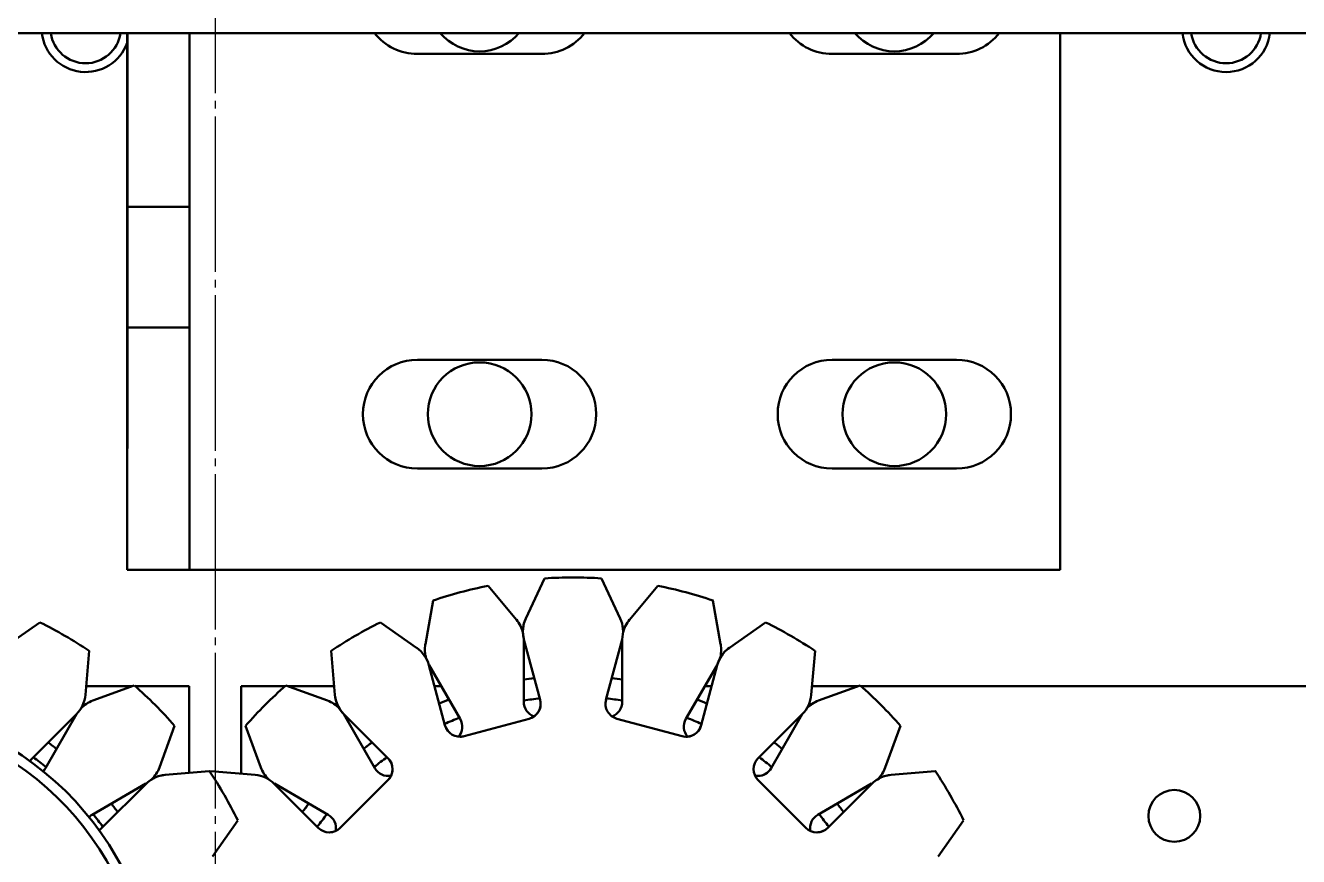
# Model space of a CAD drawing. Header units: millimetres. Extents: x 4915 to 15267, y 4787 to 10268.
# Drawn here: x 6259.4 to 6382.2, y 9474.9 to 9555 of the extents above; entities that cross this region are included whole.
import ezdxf

# ---------------------------------------------------------------- set-up
doc = ezdxf.new("R2010")
doc.units = ezdxf.units.MM
doc.linetypes.add('JIS_08_15', pattern=[17.25, 15, -0.75, 0.75, -0.75])
doc.layers.add('中心線', color=4, linetype='JIS_08_15', lineweight=25)
doc.layers.add('外形線', color=7, linetype='Continuous', lineweight=50)

msp = doc.modelspace()

# ---------------------------------------------------------------- linework, layer by layer
at = {"layer": '中心線'}
msp.add_line((6277.74, 9908.5), (6277.74, 8443.88), dxfattribs=at)
at = {"layer": '外形線'}
for p, q in [((5910.73, 9554.28), (6663.73, 9554.28)), ((6269.24, 9554.28), (6269.24, 9502.53)), ((6269.27, 9537.53), (6269.27, 9554.28)), ((6275.27, 9537.53), (6275.27, 9554.28)), ((6359.24, 9502.53), (6359.24, 9554.28)), ((6309.24, 9552.28), (6297.24, 9552.28)), ((6349.24, 9552.28), (6337.24, 9552.28)), ((6275.27, 9537.53), (6269.27, 9537.53)), ((6269.27, 9537.53), (6269.27, 9525.88)), ((6275.27, 9525.88), (6275.27, 9537.53)), ((6269.27, 9525.88), (6269.25, 9502.53)), ((6269.27, 9525.88), (6275.27, 9525.88)), ((6275.25, 9502.53), (6275.27, 9525.88)), ((6297.24, 9522.78), (6309.24, 9522.78)), ((6337.24, 9522.78), (6349.24, 9522.78)), ((6309.24, 9512.28), (6297.24, 9512.28)), ((6349.24, 9512.28), (6337.24, 9512.28)), ((6269.25, 9502.53), (6275.25, 9502.53)), ((6275.25, 9502.53), (6281.24, 9502.53)), ((6281.24, 9502.53), (6359.24, 9502.53)), ((6309.5, 9501.69), (6307.7, 9497.82)), ((6307.7, 9497.82), (6309.5, 9501.69)), ((6316.8, 9497.82), (6315, 9501.69)), ((6306.8, 9497.7), (6304.06, 9500.97)), ((6317.7, 9497.7), (6320.44, 9500.97)), ((6320.44, 9500.97), (6317.7, 9497.7)), ((6298.01, 9495.35), (6298.75, 9499.55)), ((6298.75, 9499.55), (6298.01, 9495.35)), ((6326.49, 9495.35), (6325.75, 9499.55)), ((6260.83, 9497.45), (6257.33, 9495)), ((6257.33, 9495), (6260.82, 9497.45)), ((6297.17, 9495), (6293.68, 9497.45)), ((6330.83, 9497.45), (6327.33, 9495)), ((6327.33, 9495), (6330.82, 9497.45)), ((6307.5, 9489.78), (6307.5, 9495.78)), ((6307.52, 9495.78), (6309.08, 9489.98)), ((6309.07, 9489.98), (6307.52, 9495.78)), ((6315.43, 9489.98), (6316.98, 9495.78)), ((6317, 9489.78), (6317, 9495.78)), ((6317, 9495.78), (6317, 9489.78)), ((6265.22, 9490.45), (6265.59, 9494.7)), ((6289.29, 9490.45), (6288.91, 9494.7)), ((6288.92, 9494.7), (6289.29, 9490.45)), ((6335.22, 9490.45), (6335.59, 9494.7)), ((6299.9, 9487.52), (6298.35, 9493.32)), ((6301.36, 9488.13), (6298.36, 9493.33)), ((6298.36, 9493.33), (6301.36, 9488.13)), ((6323.14, 9488.13), (6326.14, 9493.33)), ((6324.6, 9487.52), (6326.16, 9493.32)), ((6326.16, 9493.32), (6324.6, 9487.52)), ((6265.29, 9491.28), (6269.72, 9491.28)), ((6265.94, 9489.9), (6269.94, 9491.35)), ((6269.94, 9491.35), (6265.94, 9489.9)), ((6270.03, 9491.28), (6275.24, 9491.28)), ((6275.24, 9491.28), (6275.24, 9482.94)), ((6280.24, 9491.28), (6284.47, 9491.28)), ((6280.24, 9482.86), (6280.24, 9491.28)), ((6280.24, 9491.28), (6280.24, 9482.86)), ((6288.57, 9489.9), (6284.56, 9491.35)), ((6284.78, 9491.28), (6289.21, 9491.28)), ((6298.89, 9491.28), (6299.55, 9491.28)), ((6324.95, 9491.28), (6325.61, 9491.28)), ((6335.29, 9491.28), (6339.72, 9491.28)), ((6335.94, 9489.9), (6339.94, 9491.35)), ((6339.94, 9491.35), (6335.94, 9489.9)), ((6340.03, 9491.28), (6420.24, 9491.28)), ((6260.11, 9484.35), (6264.35, 9488.59)), ((6261.36, 9483.38), (6264.36, 9488.58)), ((6264.36, 9488.58), (6261.36, 9483.38)), ((6293.14, 9483.38), (6290.14, 9488.58)), ((6294.4, 9484.35), (6290.15, 9488.59)), ((6290.15, 9488.59), (6294.4, 9484.35)), ((6308.01, 9488.15), (6301.74, 9486.46)), ((6308.01, 9488.15), (6301.74, 9486.46)), ((6322.77, 9486.46), (6316.49, 9488.15)), ((6330.11, 9484.35), (6334.35, 9488.59)), ((6331.36, 9483.38), (6334.36, 9488.58)), ((6334.36, 9488.58), (6331.36, 9483.38)), ((6272.37, 9483.46), (6273.83, 9487.47)), ((6282.13, 9483.46), (6280.67, 9487.47)), ((6280.67, 9487.47), (6282.13, 9483.46)), ((6342.37, 9483.46), (6343.83, 9487.47)), ((6277.17, 9483.11), (6272.93, 9482.74)), ((6272.93, 9482.74), (6277.17, 9483.11)), ((6281.58, 9482.74), (6277.33, 9483.11)), ((6347.17, 9483.11), (6342.93, 9482.74)), ((6342.93, 9482.74), (6347.17, 9483.11)), ((6265.86, 9478.89), (6271.05, 9481.89)), ((6266.82, 9477.63), (6271.07, 9481.87)), ((6271.07, 9481.87), (6266.82, 9477.63)), ((6287.68, 9477.63), (6283.44, 9481.87)), ((6288.64, 9478.89), (6283.45, 9481.89)), ((6283.45, 9481.89), (6288.64, 9478.89)), ((6294.4, 9482.23), (6289.8, 9477.63)), ((6294.4, 9482.23), (6289.8, 9477.63)), ((6334.7, 9477.63), (6330.11, 9482.23)), ((6335.86, 9478.89), (6341.05, 9481.89)), ((6336.82, 9477.63), (6341.07, 9481.87)), ((6341.07, 9481.87), (6336.82, 9477.63)), ((6277.48, 9474.86), (6279.92, 9478.35)), ((6347.48, 9474.86), (6349.92, 9478.35))]:
    msp.add_line(p, q, dxfattribs=at).dxf.unprotected_set("ltscale", 0)
for centre, radius in [((6303.24, 9517.53), 5), ((6343.24, 9517.53), 5), ((6370.24, 9478.78), 2.5)]:
    msp.add_circle(centre, radius, dxfattribs=at).dxf.unprotected_set("ltscale", 0)
for centre, radius, start, end in [((6265.24, 9554.78), 4.25, 186.7563, 340.377), ((6265.24, 9554.78), 3.4, 188.4565, 351.5435), ((6265.24, 9554.78), 3.4, 270.0139, 351.5435), ((6297.24, 9557.53), 5.25, 218.2466, 270), ((6303.24, 9557.53), 5, 220.5416, 319.4584), ((6303.24, 9557.53), 5, 270.0079, 319.4584), ((6309.24, 9557.53), 5.25, 270, 321.7534), ((6309.24, 9557.53), 5.25, 270, 321.7534), ((6337.24, 9557.53), 5.25, 218.2466, 270), ((6343.24, 9557.53), 5, 220.5416, 319.4584), ((6343.24, 9557.53), 5, 270.0079, 319.4584), ((6349.24, 9557.53), 5.25, 270, 321.7534), ((6349.24, 9557.53), 5.25, 270, 321.7534), ((6375.24, 9554.78), 4.25, 186.7563, 353.2437), ((6375.24, 9554.78), 3.4, 188.4565, 351.5435), ((6375.24, 9554.78), 4.25, 270.0074, 353.2437), ((6375.24, 9554.78), 3.4, 270.0139, 351.5435), ((6297.24, 9517.53), 5.25, 90, 270), ((6303.24, 9517.53), 5, 270.0079, 89.9921), ((6309.24, 9517.53), 5.25, 270, 90), ((6309.24, 9517.53), 5.25, 270, 90), ((6337.24, 9517.53), 5.25, 90, 270), ((6343.24, 9517.53), 5, 270.0079, 89.9921), ((6349.24, 9517.53), 5.25, 270, 90), ((6349.24, 9517.53), 5.25, 270, 90), ((6312.25, 9459.78), 42, 86.2469, 93.7531), ((6312.25, 9459.78), 42, 90, 93.7531), ((6312.25, 9459.78), 42, 101.2469, 108.7531), ((6312.25, 9459.78), 42, 101.2469, 108.7531), ((6312.25, 9459.78), 42, 71.2469, 78.7531), ((6242.25, 9459.78), 42, 56.2469, 63.7531), ((6312.25, 9459.78), 42, 116.2469, 123.7531), ((6312.25, 9459.78), 42, 116.2469, 123.7531), ((6304.5, 9495.78), 3, 13.2787, 40), ((6310.42, 9496.56), 3, 155, 195), ((6310.42, 9496.56), 3, 155, 181.7213), ((6314.08, 9496.56), 3, 345, 25), ((6320, 9495.78), 3, 140, 166.5272), ((6320, 9495.78), 3, 140, 166.6235), ((6312.25, 9459.78), 42, 56.2469, 63.7531), ((6310.42, 9496.56), 3, 181.7213, 193.2787), ((6295.45, 9492.54), 3, 15, 55), ((6300.96, 9494.83), 3, 170, 196.5503), ((6300.96, 9494.83), 3, 170, 196.6351), ((6329.06, 9492.54), 3, 125, 165), ((6323.54, 9494.83), 3, 343.2787, 10), ((6329.05, 9492.54), 3, 125, 151.7213), ((6329.05, 9492.54), 3, 151.7213, 163.2787), ((6242.25, 9459.78), 42, 41.2469, 48.7531), ((6312.25, 9459.78), 42, 131.2469, 138.7531), ((6312.25, 9459.78), 42, 131.2469, 138.7531), ((6312.24, 9459.78), 32.5, 96.5817, 98.3894), ((6312.25, 9459.78), 32.5, 96.5888, 98.3967), ((6312.25, 9459.78), 32.5, 81.5904, 83.3952), ((6312.25, 9459.78), 42, 41.2469, 48.7531), ((6262.23, 9490.71), 3, 315, 355), ((6292.27, 9490.71), 3, 185, 211.7213), ((6292.28, 9490.71), 3, 185, 225), ((6312.24, 9459.78), 32.5, 111.5847, 113.3881), ((6312.25, 9459.78), 32.5, 111.5911, 113.3952), ((6312.25, 9459.78), 30.5, 96.0333, 98.9522), ((6312.25, 9459.78), 30.5, 81.035, 83.9506), ((6312.25, 9459.78), 32.5, 66.5888, 68.3977), ((6332.23, 9490.71), 3, 315, 355), ((6242.26, 9459.78), 30, 270, 160.5288), ((6242.26, 9459.78), 29, 270, 161.096), ((6266.96, 9487.08), 3, 110, 136.5555), ((6266.96, 9487.08), 3, 110, 136.6379), ((6287.54, 9487.08), 3, 43.2787, 70), ((6292.27, 9490.71), 3, 211.7213, 223.2787), ((6309, 9489.78), 1.5, 180, 249.9583), ((6307.63, 9489.6), 1.5, 285, 15), ((6307.63, 9489.6), 1.5, 305.0416, 15), ((6316.88, 9489.6), 1.5, 165, 255), ((6315.5, 9489.78), 1.5, 290.097, 0), ((6315.5, 9489.78), 1.5, 290.0694, 0), ((6336.96, 9487.08), 3, 110, 136.5555), ((6336.96, 9487.08), 3, 110, 136.6379), ((6312.25, 9459.78), 30.5, 111.0358, 113.9506), ((6300.06, 9487.38), 1.5, 320.0502, 30), ((6300.07, 9487.38), 1.5, 320.0459, 30), ((6307.63, 9489.6), 1.5, 285, 305.0416), ((6324.44, 9487.38), 1.5, 150, 219.9583), ((6312.25, 9459.78), 30.5, 66.0333, 68.9532), ((6301.35, 9487.91), 1.5, 195, 285), ((6301.35, 9487.91), 1.5, 270.0198, 285), ((6323.16, 9487.91), 1.5, 255, 345), ((6323.15, 9487.91), 1.5, 270.0198, 275.0416), ((6323.15, 9487.91), 1.5, 275.0416, 345), ((6242.24, 9459.78), 32.5, 51.5859, 53.3934), ((6312.24, 9459.78), 32.5, 126.5855, 128.3913), ((6312.25, 9459.78), 32.5, 126.5907, 128.3977), ((6312.25, 9459.78), 32.5, 51.5911, 53.3976), ((6261.17, 9483.29), 1.5, 135, 149.1307), ((6242.24, 9459.78), 30.5, 51.0303, 53.9485), ((6312.25, 9459.78), 30.5, 126.0352, 128.9532), ((6293.34, 9483.29), 1.5, 335.0416, 45), ((6293.34, 9483.29), 1.5, 315, 45), ((6331.17, 9483.29), 1.5, 135, 225), ((6312.25, 9459.78), 30.5, 51.0358, 53.953), ((6260.06, 9484.13), 1.5, 315.9328, 330), ((6260.07, 9484.13), 1.5, 315.9078, 330), ((6273.19, 9479.75), 3, 95, 135), ((6269.55, 9484.49), 3, 313.2787, 340), ((6273.19, 9479.75), 3, 95, 121.7213), ((6242.25, 9459.78), 42, 26.2469, 33.7531), ((6312.25, 9459.78), 42, 146.2469, 146.4414), ((6312.25, 9459.78), 42, 146.2469, 146.4426), ((6281.32, 9479.75), 3, 45, 85), ((6284.95, 9484.49), 3, 200, 226.6188), ((6284.95, 9484.49), 3, 200, 226.6697), ((6294.44, 9484.13), 1.5, 210, 279.9583), ((6293.34, 9483.29), 1.5, 315, 335.0416), ((6294.44, 9484.13), 1.5, 270.0198, 280.002), ((6330.07, 9484.13), 1.5, 260.0854, 330), ((6330.06, 9484.13), 1.5, 270.0198, 330), ((6343.19, 9479.75), 3, 95, 135), ((6339.55, 9484.49), 3, 313.2787, 340), ((6343.19, 9479.75), 3, 95, 121.7213), ((6312.25, 9459.78), 42, 26.2469, 33.7531), ((6273.19, 9479.75), 3, 121.7213, 133.2787), ((6343.19, 9479.75), 3, 121.7213, 133.2787), ((6370.24, 9478.78), 2.5, 0, 89.9842), ((6242.24, 9459.78), 30.5, 36.0307, 38.9527), ((6242.24, 9459.78), 32.5, 36.5865, 38.3974), ((6312.24, 9459.78), 32.5, 141.5894, 143.3924), ((6312.25, 9459.78), 32.5, 141.5931, 143.3976), ((6312.25, 9459.78), 30.5, 141.0377, 143.953), ((6312.25, 9459.78), 30.5, 36.0352, 38.9559), ((6312.25, 9459.78), 32.5, 36.5907, 38.4004), ((6266.61, 9477.59), 1.5, 120, 134.039), ((6287.89, 9477.59), 1.5, 350.0214, 60), ((6287.89, 9477.59), 1.5, 350.0417, 60), ((6336.61, 9477.59), 1.5, 120, 189.938), ((6370.24, 9478.78), 2.5, 270.0158, 0), ((6265.76, 9478.69), 1.5, 300.9727, 315), ((6265.76, 9478.69), 1.5, 300.9406, 315), ((6288.74, 9478.69), 1.5, 225, 315), ((6288.74, 9478.69), 1.5, 270.0198, 294.9584), ((6288.74, 9478.69), 1.5, 294.9584, 315), ((6335.76, 9478.69), 1.5, 225, 315), ((6335.76, 9478.69), 1.5, 270.0198, 315)]:
    msp.add_arc(centre, radius, start, end, dxfattribs=at).dxf.unprotected_set("ltscale", 0)

doc.saveas('drawing.dxf')
